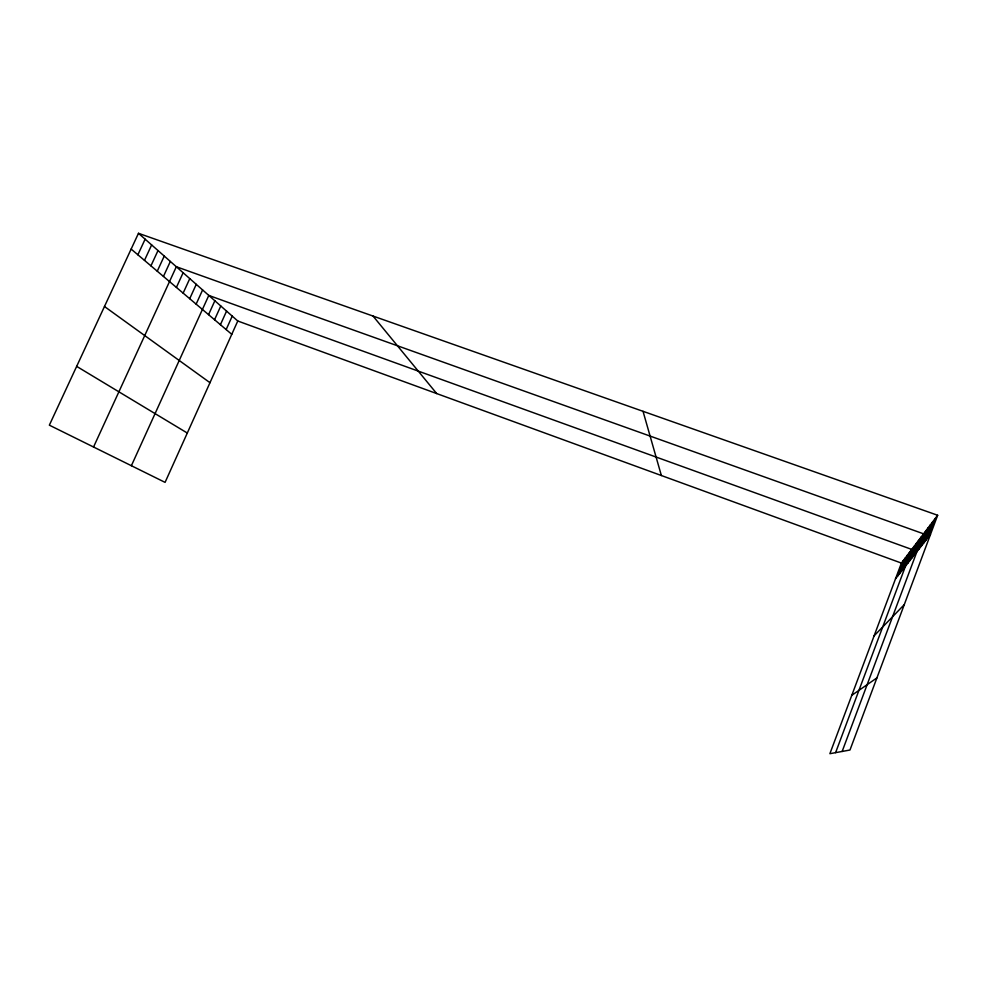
<?xml version="1.0" encoding="UTF-8"?>
<svg xmlns="http://www.w3.org/2000/svg" width="987" height="987" viewBox="0 0 987 987"><rect width="100%" height="100%" fill="white"/><g stroke="black" fill="none" stroke-linecap="round" stroke-linejoin="round"><path stroke-width="1.48" d="M842.145 751.452L923.585 533.831L176.328 266.737L93.543 447.012M919.02 549.006L925.781 530.932M921.192 546.255L928.039 527.946M923.425 543.43L930.346 524.899M925.707 540.531L932.715 521.765M928.051 537.557L935.158 518.557M937.65 515.263L849.98 750.021L829.882 753.698L901.415 563.083L937.65 515.263L138.476 233.302L49.35 425.163L165.076 482.372L237.768 321.009L138.476 233.302M897.417 576.371L903.376 560.493M899.367 573.903L905.387 557.828M901.353 571.387L907.46 555.101M903.401 568.796L909.582 552.301M835.594 752.649L911.766 549.426L208.8 295.421L131.382 465.716M907.658 563.404L913.999 546.477M909.866 560.591L916.294 543.442M912.148 557.704L918.65 540.333M914.493 554.743L921.081 537.125M220.422 324.698L226.566 311.115M226.159 329.559L232.229 316.111M208.565 314.656L214.858 300.764M214.561 319.739L220.78 305.995M196.142 304.132L202.606 289.944M176.402 287.414L183.126 272.745M183.138 293.127L189.775 278.618M189.714 298.691L196.265 284.342M163.447 276.446L170.344 261.456M150.949 265.848L158.006 250.55M157.266 271.203L164.249 256.065M137.884 254.794L145.126 239.175M144.484 260.383L151.64 244.924M895.517 578.764L930.47 534.51M874.1 635.85L904.277 604.636M851.781 695.317L876.912 677.909M237.768 321.009L901.415 563.083M76.665 366.374L187.296 433.034M104.474 306.501L209.984 382.697M131.148 249.082L231.772 334.322M373.037 316.062L436.698 393.566M643.03 411.32L661.364 475.524"/></g></svg>
